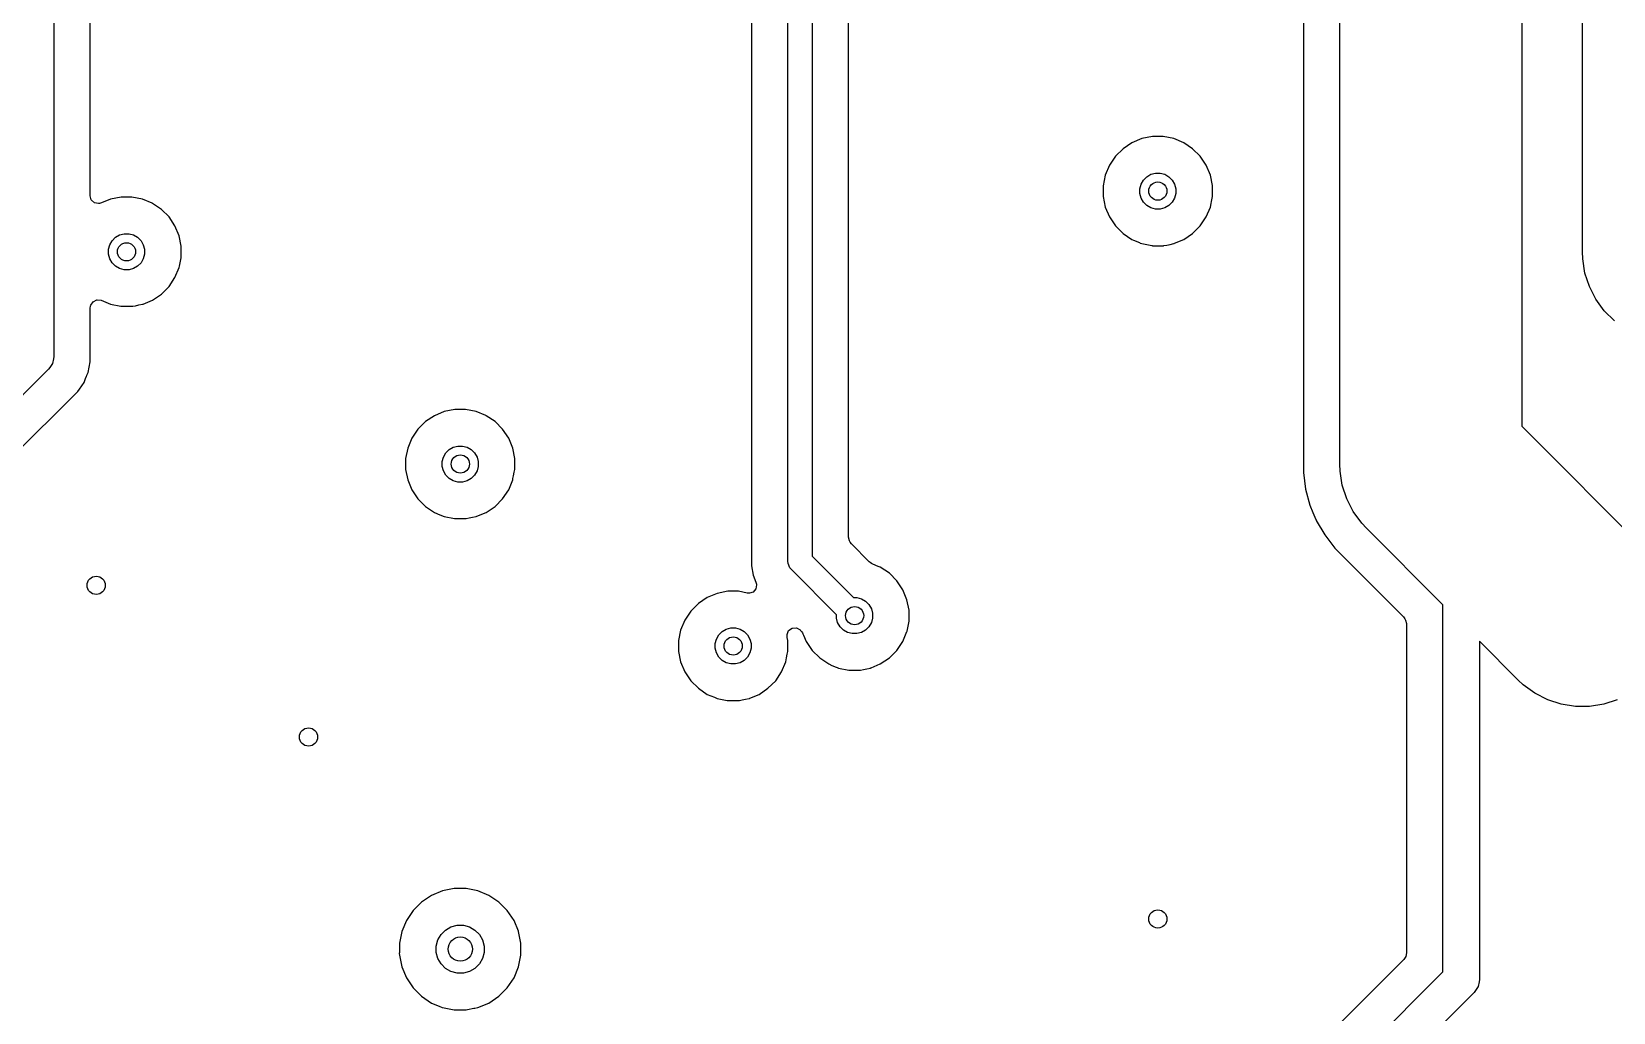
# Model space of a CAD drawing. Header units: inches. Extents: x 1.32 to 5.22, y -7.01 to -1.14.
# Drawn here: x 2.419 to 3.445, y -5.769 to -5.133 of the extents above; entities that cross this region are included whole.
import ezdxf

# ---------------------------------------------------------------- set-up
doc = ezdxf.new("R2010")
doc.units = ezdxf.units.IN
doc.header["$MEASUREMENT"] = 0
doc.layers.add('F.Cu', color=13, linetype='CONTINUOUS', true_color=0xc83434)

msp = doc.modelspace()

# ---------------------------------------------------------------- linework, layer by layer
at = {"layer": 'F.Cu', "linetype": 'CONTINUOUS'}
for p, q in [((3.4252, -5.2756), (3.4252, -4.5127)), ((2.9094, -5.4764), (2.9094, -4.5953)), ((2.9252, -4.5953), (2.9252, -5.4731)), ((2.8858, -4.6046), (2.8858, -5.4795)), ((3.3858, -4.722), (3.3858, -5.3889)), ((3.2677, -5.4134), (3.2677, -4.7465)), ((2.4331, -4.8582), (2.4331, -5.3436)), ((3.2441, -4.8867), (3.2441, -5.4188)), ((2.9488, -5.2327), (2.9488, -4.9055)), ((2.4567, -5.2393), (2.4567, -5.0921)), ((3.1393, -5.2021), (3.1328, -5.2048)), ((3.1461, -5.2008), (3.1393, -5.2021)), ((3.1393, -5.2021), (3.1393, -5.2021)), ((3.1393, -5.2021), (3.1393, -5.2021)), ((3.1531, -5.2008), (3.1461, -5.2008)), ((3.1461, -5.2008), (3.1461, -5.2008)), ((3.1461, -5.2008), (3.1461, -5.2008)), ((3.1599, -5.2021), (3.1531, -5.2008)), ((3.1531, -5.2008), (3.1531, -5.2008)), ((3.1531, -5.2008), (3.1531, -5.2008)), ((3.1664, -5.2048), (3.1599, -5.2021)), ((3.1599, -5.2021), (3.1599, -5.2021)), ((3.1599, -5.2021), (3.1599, -5.2021)), ((3.1221, -5.2136), (3.1182, -5.2194)), ((3.127, -5.2087), (3.1221, -5.2136)), ((3.1221, -5.2136), (3.1221, -5.2136)), ((3.1221, -5.2136), (3.1221, -5.2136)), ((3.1328, -5.2048), (3.127, -5.2087)), ((3.127, -5.2087), (3.127, -5.2087)), ((3.127, -5.2087), (3.127, -5.2087)), ((3.1328, -5.2048), (3.1328, -5.2048)), ((3.1328, -5.2048), (3.1328, -5.2048)), ((3.1722, -5.2087), (3.1664, -5.2048)), ((3.1664, -5.2048), (3.1664, -5.2048)), ((3.1664, -5.2048), (3.1664, -5.2048)), ((3.1664, -5.2048), (3.1664, -5.2048)), ((3.1664, -5.2048), (3.1664, -5.2048)), ((3.1771, -5.2136), (3.1722, -5.2087)), ((3.1722, -5.2087), (3.1722, -5.2087)), ((3.1722, -5.2087), (3.1722, -5.2087)), ((3.181, -5.2194), (3.1771, -5.2136)), ((3.1771, -5.2136), (3.1771, -5.2136)), ((3.1771, -5.2136), (3.1771, -5.2136)), ((3.1182, -5.2194), (3.1155, -5.2259)), ((3.1182, -5.2194), (3.1182, -5.2194)), ((3.1182, -5.2194), (3.1182, -5.2194)), ((3.1451, -5.2253), (3.1481, -5.2245)), ((3.1481, -5.2245), (3.1511, -5.2245)), ((3.1511, -5.2245), (3.1541, -5.2253)), ((3.1837, -5.2259), (3.181, -5.2194)), ((3.181, -5.2194), (3.181, -5.2194)), ((2.9488, -5.4609), (2.9488, -5.2327)), ((3.1155, -5.2259), (3.1142, -5.2327)), ((3.1142, -5.2327), (3.1142, -5.2397)), ((3.1155, -5.2259), (3.1155, -5.2259)), ((3.1155, -5.2259), (3.1155, -5.2259)), ((3.1379, -5.2347), (3.1387, -5.2317)), ((3.1379, -5.2378), (3.1379, -5.2347)), ((3.1387, -5.2317), (3.1402, -5.229)), ((3.1402, -5.229), (3.1424, -5.2269)), ((3.1424, -5.2269), (3.1451, -5.2253)), ((3.1541, -5.2253), (3.1568, -5.2269)), ((3.1568, -5.2269), (3.159, -5.229)), ((3.159, -5.229), (3.1605, -5.2317)), ((3.1605, -5.2317), (3.1613, -5.2347)), ((3.1613, -5.2347), (3.1613, -5.2378)), ((3.185, -5.2326), (3.1837, -5.2259)), ((3.1837, -5.2259), (3.1837, -5.2259)), ((3.1851, -5.2327), (3.185, -5.2326)), ((3.1851, -5.2397), (3.1851, -5.2327)), ((2.4574, -5.2418), (2.4567, -5.2393)), ((2.4575, -5.242), (2.4574, -5.2418)), ((2.4595, -5.2438), (2.4575, -5.242)), ((2.4575, -5.242), (2.4575, -5.242)), ((2.4622, -5.2443), (2.4595, -5.2438)), ((2.4625, -5.2443), (2.4622, -5.2443)), ((2.4628, -5.2443), (2.4625, -5.2443)), ((2.4641, -5.2439), (2.4628, -5.2443)), ((2.47, -5.2415), (2.4641, -5.2439)), ((2.4768, -5.2401), (2.47, -5.2415)), ((2.47, -5.2415), (2.47, -5.2415)), ((2.47, -5.2415), (2.47, -5.2415)), ((2.4838, -5.2401), (2.4768, -5.2401)), ((2.4768, -5.2401), (2.4768, -5.2401)), ((2.4768, -5.2401), (2.4768, -5.2401)), ((2.4907, -5.2415), (2.4838, -5.2401)), ((2.4838, -5.2401), (2.4838, -5.2401)), ((2.4838, -5.2401), (2.4838, -5.2401)), ((2.497, -5.2441), (2.4907, -5.2415)), ((2.4907, -5.2415), (2.4907, -5.2415)), ((2.4907, -5.2415), (2.4907, -5.2415)), ((2.4971, -5.2442), (2.497, -5.2441)), ((2.5029, -5.2481), (2.4971, -5.2442)), ((2.4971, -5.2442), (2.4971, -5.2442)), ((2.4971, -5.2442), (2.4971, -5.2442)), ((2.4971, -5.2442), (2.4971, -5.2442)), ((3.1142, -5.2397), (3.1155, -5.2466)), ((3.1387, -5.2407), (3.1379, -5.2378)), ((3.1402, -5.2434), (3.1387, -5.2407)), ((3.1424, -5.2456), (3.1402, -5.2434)), ((3.159, -5.2434), (3.1568, -5.2456)), ((3.1605, -5.2407), (3.159, -5.2434)), ((3.1613, -5.2378), (3.1605, -5.2407)), ((3.1837, -5.2466), (3.1842, -5.2442)), ((3.1842, -5.2442), (3.1844, -5.2429)), ((3.1844, -5.2429), (3.185, -5.2398)), ((3.185, -5.2398), (3.1851, -5.2397)), ((2.5079, -5.253), (2.5029, -5.2481)), ((2.5029, -5.2481), (2.5029, -5.2481)), ((2.5029, -5.2481), (2.5029, -5.2481)), ((2.5117, -5.2588), (2.5079, -5.253)), ((2.5079, -5.253), (2.5079, -5.253)), ((2.5079, -5.253), (2.5079, -5.253)), ((3.1155, -5.2466), (3.1155, -5.2466)), ((3.1155, -5.2466), (3.1155, -5.2466)), ((3.1155, -5.2466), (3.1182, -5.253)), ((3.1182, -5.253), (3.1182, -5.253)), ((3.1182, -5.253), (3.1182, -5.253)), ((3.1182, -5.253), (3.1221, -5.2588)), ((3.1451, -5.2471), (3.1424, -5.2456)), ((3.1481, -5.2479), (3.1451, -5.2471)), ((3.1511, -5.2479), (3.1481, -5.2479)), ((3.1541, -5.2471), (3.1511, -5.2479)), ((3.1568, -5.2456), (3.1541, -5.2471)), ((3.1771, -5.2588), (3.181, -5.253)), ((3.181, -5.253), (3.1837, -5.2466)), ((2.4731, -5.2662), (2.4758, -5.2647)), ((2.4758, -5.2647), (2.4788, -5.2639)), ((2.4788, -5.2639), (2.4819, -5.2639)), ((2.4819, -5.2639), (2.4848, -5.2647)), ((2.4848, -5.2647), (2.4875, -5.2662)), ((2.5144, -5.2652), (2.5117, -5.2588)), ((2.5117, -5.2588), (2.5117, -5.2588)), ((2.5158, -5.272), (2.5144, -5.2652)), ((2.5144, -5.2652), (2.5144, -5.2652)), ((3.1221, -5.2588), (3.1221, -5.2588)), ((3.1221, -5.2588), (3.1221, -5.2588)), ((3.1221, -5.2588), (3.127, -5.2638)), ((3.127, -5.2638), (3.127, -5.2638)), ((3.127, -5.2638), (3.127, -5.2638)), ((3.127, -5.2638), (3.1328, -5.2676)), ((3.1664, -5.2676), (3.1722, -5.2638)), ((3.1722, -5.2638), (3.1771, -5.2588)), ((2.4686, -5.274), (2.4694, -5.2711)), ((2.4686, -5.2771), (2.4686, -5.274)), ((2.4694, -5.2711), (2.4709, -5.2684)), ((2.4709, -5.2684), (2.4731, -5.2662)), ((2.4875, -5.2662), (2.4897, -5.2684)), ((2.4897, -5.2684), (2.4912, -5.2711)), ((2.4912, -5.2711), (2.492, -5.274)), ((2.492, -5.274), (2.492, -5.2771)), ((2.5158, -5.2721), (2.5158, -5.272)), ((2.5158, -5.2791), (2.5158, -5.2721)), ((2.5158, -5.2721), (2.5158, -5.2721)), ((2.5158, -5.2721), (2.5158, -5.2721)), ((3.1328, -5.2676), (3.1328, -5.2676)), ((3.1328, -5.2676), (3.1339, -5.2681)), ((3.1339, -5.2681), (3.1377, -5.2696)), ((3.1377, -5.2696), (3.1377, -5.2696)), ((3.1377, -5.2696), (3.1382, -5.2699)), ((3.1382, -5.2699), (3.1393, -5.2703)), ((3.1393, -5.2703), (3.1393, -5.2703)), ((3.1393, -5.2703), (3.1393, -5.2703)), ((3.1393, -5.2703), (3.1458, -5.2716)), ((3.1458, -5.2716), (3.1459, -5.2716)), ((3.1459, -5.2716), (3.1461, -5.2717)), ((3.1461, -5.2717), (3.1531, -5.2717)), ((3.1531, -5.2717), (3.1533, -5.2717)), ((3.1533, -5.2717), (3.1536, -5.2716)), ((3.1536, -5.2716), (3.1554, -5.2712)), ((3.1554, -5.2712), (3.1576, -5.2708)), ((3.1554, -5.2712), (3.1554, -5.2712)), ((3.1576, -5.2708), (3.1599, -5.2703)), ((3.1599, -5.2703), (3.1599, -5.2703)), ((3.1599, -5.2703), (3.1599, -5.2703)), ((3.1599, -5.2703), (3.1599, -5.2703)), ((3.1599, -5.2703), (3.1599, -5.2703)), ((3.1599, -5.2703), (3.1601, -5.2703)), ((3.1601, -5.2703), (3.1604, -5.2701)), ((3.1604, -5.2701), (3.1664, -5.2676)), ((3.1604, -5.2701), (3.1604, -5.2701)), ((3.1664, -5.2676), (3.1664, -5.2676)), ((3.1664, -5.2676), (3.1664, -5.2676)), ((3.4254, -5.2802), (3.4252, -5.2756)), ((2.4694, -5.2801), (2.4686, -5.2771)), ((2.4709, -5.2828), (2.4694, -5.2801)), ((2.4731, -5.285), (2.4709, -5.2828)), ((2.4758, -5.2865), (2.4731, -5.285)), ((2.4788, -5.2873), (2.4758, -5.2865)), ((2.4848, -5.2865), (2.4819, -5.2873)), ((2.4875, -5.285), (2.4848, -5.2865)), ((2.4897, -5.2828), (2.4875, -5.285)), ((2.4912, -5.2801), (2.4897, -5.2828)), ((2.492, -5.2771), (2.4912, -5.2801)), ((2.5117, -5.2924), (2.5144, -5.2859)), ((2.5144, -5.2859), (2.5146, -5.2849)), ((2.5146, -5.2849), (2.5157, -5.2795)), ((2.5157, -5.2795), (2.5158, -5.2791)), ((3.4268, -5.2894), (3.4254, -5.2802)), ((2.4819, -5.2873), (2.4788, -5.2873)), ((2.5079, -5.2982), (2.5117, -5.2924)), ((3.4297, -5.2982), (3.4268, -5.2894)), ((2.4586, -5.308), (2.4611, -5.3068)), ((2.4611, -5.3068), (2.4613, -5.3068)), ((2.4613, -5.3068), (2.4638, -5.3071)), ((2.4638, -5.3071), (2.47, -5.3097)), ((2.4911, -5.3095), (2.4971, -5.307)), ((2.4971, -5.307), (2.5029, -5.3031)), ((2.4971, -5.307), (2.4971, -5.307)), ((2.4971, -5.307), (2.4971, -5.307)), ((2.5029, -5.3031), (2.5079, -5.2982)), ((3.4339, -5.3064), (3.4297, -5.2982)), ((3.4393, -5.3139), (3.4339, -5.3064)), ((2.4567, -5.3122), (2.4569, -5.3108)), ((2.4567, -5.3401), (2.4567, -5.3122)), ((2.4569, -5.3108), (2.457, -5.3106)), ((2.457, -5.3106), (2.4571, -5.3103)), ((2.4571, -5.3103), (2.4586, -5.308)), ((2.47, -5.3097), (2.47, -5.3097)), ((2.47, -5.3097), (2.47, -5.3097)), ((2.47, -5.3097), (2.47, -5.3097)), ((2.47, -5.3097), (2.4765, -5.311)), ((2.4765, -5.311), (2.4766, -5.311)), ((2.4766, -5.311), (2.4768, -5.311)), ((2.4768, -5.311), (2.4838, -5.311)), ((2.4838, -5.311), (2.484, -5.311)), ((2.484, -5.311), (2.4843, -5.3109)), ((2.4843, -5.3109), (2.4861, -5.3106)), ((2.4861, -5.3106), (2.4883, -5.3101)), ((2.4861, -5.3106), (2.4861, -5.3106)), ((2.4883, -5.3101), (2.4907, -5.3097)), ((2.4907, -5.3097), (2.4908, -5.3096)), ((2.4907, -5.3097), (2.4907, -5.3097)), ((2.4907, -5.3097), (2.4907, -5.3097)), ((2.4907, -5.3097), (2.4907, -5.3097)), ((2.4907, -5.3097), (2.4907, -5.3097)), ((2.4908, -5.3096), (2.4911, -5.3095)), ((2.4911, -5.3095), (2.4911, -5.3095)), ((3.4459, -5.3205), (3.4393, -5.3139)), ((2.4322, -5.3481), (2.4306, -5.3508)), ((2.433, -5.3451), (2.4322, -5.3481)), ((2.4331, -5.3436), (2.433, -5.3451)), ((2.4554, -5.3539), (2.4567, -5.3471)), ((2.4567, -5.3471), (2.4567, -5.3401)), ((2.4296, -5.3519), (2.3436, -5.438)), ((2.4306, -5.3508), (2.4296, -5.3519)), ((2.4527, -5.3604), (2.4537, -5.3579)), ((2.4537, -5.3579), (2.4544, -5.3563)), ((2.4544, -5.3563), (2.4545, -5.356)), ((2.4544, -5.3563), (2.4544, -5.3563)), ((2.4545, -5.356), (2.4546, -5.3558)), ((2.4546, -5.3558), (2.4554, -5.3539)), ((2.4546, -5.3558), (2.4546, -5.3558)), ((2.4051, -5.4099), (2.4488, -5.3662)), ((2.4488, -5.3662), (2.4498, -5.3647)), ((2.4488, -5.3662), (2.4488, -5.3662)), ((2.4498, -5.3647), (2.4527, -5.3604)), ((2.6934, -5.3779), (2.6865, -5.3793)), ((2.7003, -5.3779), (2.6934, -5.3779)), ((2.6934, -5.3779), (2.6934, -5.3779)), ((2.6934, -5.3779), (2.6934, -5.3779)), ((2.7072, -5.3793), (2.7003, -5.3779)), ((2.7003, -5.3779), (2.7003, -5.3779)), ((2.7003, -5.3779), (2.7003, -5.3779)), ((2.6743, -5.3858), (2.6693, -5.3908)), ((2.6801, -5.382), (2.6743, -5.3858)), ((2.6743, -5.3858), (2.6743, -5.3858)), ((2.6743, -5.3858), (2.6743, -5.3858)), ((2.6865, -5.3793), (2.6801, -5.382)), ((2.6801, -5.382), (2.6801, -5.382)), ((2.6801, -5.382), (2.6801, -5.382)), ((2.6865, -5.3793), (2.6865, -5.3793)), ((2.6865, -5.3793), (2.6865, -5.3793)), ((2.7135, -5.3819), (2.7072, -5.3793)), ((2.7072, -5.3793), (2.7072, -5.3793)), ((2.7072, -5.3793), (2.7072, -5.3793)), ((2.7136, -5.382), (2.7135, -5.3819)), ((2.7195, -5.3858), (2.7136, -5.382)), ((2.7136, -5.382), (2.7136, -5.382)), ((2.7136, -5.382), (2.7136, -5.382)), ((2.7136, -5.382), (2.7136, -5.382)), ((2.7244, -5.3908), (2.7195, -5.3858)), ((2.7195, -5.3858), (2.7195, -5.3858)), ((2.7195, -5.3858), (2.7195, -5.3858)), ((3.3858, -5.3889), (3.467, -5.4701)), ((2.6654, -5.3966), (2.6628, -5.403)), ((2.6693, -5.3908), (2.6654, -5.3966)), ((2.6654, -5.3966), (2.6654, -5.3966)), ((2.6654, -5.3966), (2.6654, -5.3966)), ((2.6693, -5.3908), (2.6693, -5.3908)), ((2.6693, -5.3908), (2.6693, -5.3908)), ((2.7283, -5.3966), (2.7244, -5.3908)), ((2.7244, -5.3908), (2.7244, -5.3908)), ((2.7244, -5.3908), (2.7244, -5.3908)), ((2.7309, -5.403), (2.7283, -5.3966)), ((2.7283, -5.3966), (2.7283, -5.3966)), ((2.6628, -5.403), (2.6614, -5.4099)), ((2.6628, -5.403), (2.6628, -5.403)), ((2.6628, -5.403), (2.6628, -5.403)), ((2.6851, -5.4118), (2.6859, -5.4089)), ((2.6859, -5.4089), (2.6875, -5.4062)), ((2.6875, -5.4062), (2.6897, -5.404)), ((2.6897, -5.404), (2.6923, -5.4025)), ((2.6923, -5.4025), (2.6953, -5.4017)), ((2.6953, -5.4017), (2.6984, -5.4017)), ((2.6984, -5.4017), (2.7014, -5.4025)), ((2.7014, -5.4025), (2.704, -5.404)), ((2.704, -5.404), (2.7062, -5.4062)), ((2.7062, -5.4062), (2.7078, -5.4089)), ((2.7078, -5.4089), (2.7086, -5.4118)), ((2.7323, -5.4098), (2.7309, -5.403)), ((2.7309, -5.403), (2.7309, -5.403)), ((2.6614, -5.4099), (2.6614, -5.4169)), ((2.6614, -5.4169), (2.6628, -5.4237)), ((2.6851, -5.4149), (2.6851, -5.4118)), ((2.6859, -5.4179), (2.6851, -5.4149)), ((2.6875, -5.4206), (2.6859, -5.4179)), ((2.7078, -5.4179), (2.7062, -5.4206)), ((2.7086, -5.4149), (2.7078, -5.4179)), ((2.7086, -5.4118), (2.7086, -5.4149)), ((2.7315, -5.4211), (2.7319, -5.4187)), ((2.7319, -5.4187), (2.7323, -5.4169)), ((2.7319, -5.4187), (2.7319, -5.4187)), ((2.7323, -5.4099), (2.7323, -5.4098)), ((2.7323, -5.4169), (2.7323, -5.4099)), ((2.7323, -5.4099), (2.7323, -5.4099)), ((2.7323, -5.4099), (2.7323, -5.4099)), ((3.2441, -5.4188), (3.2441, -5.4188)), ((3.2441, -5.4188), (3.2455, -5.4296)), ((3.2679, -5.418), (3.2677, -5.4134)), ((3.2693, -5.4272), (3.2679, -5.418)), ((2.6628, -5.4237), (2.6628, -5.4237)), ((2.6628, -5.4237), (2.6628, -5.4237)), ((2.6628, -5.4237), (2.6654, -5.4302)), ((2.6654, -5.4302), (2.6654, -5.4302)), ((2.6654, -5.4302), (2.6654, -5.4302)), ((2.6654, -5.4302), (2.6693, -5.436)), ((2.6897, -5.4228), (2.6875, -5.4206)), ((2.6923, -5.4243), (2.6897, -5.4228)), ((2.6953, -5.4251), (2.6923, -5.4243)), ((2.6984, -5.4251), (2.6953, -5.4251)), ((2.7014, -5.4243), (2.6984, -5.4251)), ((2.704, -5.4228), (2.7014, -5.4243)), ((2.7062, -5.4206), (2.704, -5.4228)), ((2.7244, -5.436), (2.7283, -5.4302)), ((2.7283, -5.4302), (2.7309, -5.4237)), ((2.7309, -5.4237), (2.7311, -5.4227)), ((2.7311, -5.4227), (2.7315, -5.4211)), ((3.2455, -5.4296), (3.2455, -5.4296)), ((3.2455, -5.4296), (3.2483, -5.44)), ((3.2722, -5.436), (3.2693, -5.4272)), ((2.6693, -5.436), (2.6693, -5.436)), ((2.6693, -5.436), (2.6693, -5.436)), ((2.6693, -5.436), (2.6743, -5.4409)), ((2.7195, -5.4409), (2.7244, -5.436)), ((3.2483, -5.44), (3.2483, -5.44)), ((3.2483, -5.44), (3.2503, -5.4448)), ((3.2764, -5.4442), (3.2722, -5.436)), ((2.6743, -5.4409), (2.6743, -5.4409)), ((2.6743, -5.4409), (2.6743, -5.4409)), ((2.6743, -5.4409), (2.6801, -5.4448)), ((2.6801, -5.4448), (2.6801, -5.4448)), ((2.6801, -5.4448), (2.6837, -5.4463)), ((2.6837, -5.4463), (2.6865, -5.4475)), ((2.6865, -5.4475), (2.6865, -5.4475)), ((2.6865, -5.4475), (2.6865, -5.4475)), ((2.6865, -5.4475), (2.6865, -5.4475)), ((2.6865, -5.4475), (2.6931, -5.4488)), ((2.6931, -5.4488), (2.6932, -5.4488)), ((2.6932, -5.4488), (2.6934, -5.4488)), ((2.6934, -5.4488), (2.7003, -5.4488)), ((2.7003, -5.4488), (2.7005, -5.4488)), ((2.7005, -5.4488), (2.7008, -5.4487)), ((2.7008, -5.4487), (2.7026, -5.4484)), ((2.7026, -5.4484), (2.7049, -5.4479)), ((2.7026, -5.4484), (2.7026, -5.4484)), ((2.7049, -5.4479), (2.7072, -5.4475)), ((2.7072, -5.4475), (2.7073, -5.4474)), ((2.7072, -5.4475), (2.7072, -5.4475)), ((2.7072, -5.4475), (2.7072, -5.4475)), ((2.7072, -5.4475), (2.7072, -5.4475)), ((2.7072, -5.4475), (2.7072, -5.4475)), ((2.7073, -5.4474), (2.7076, -5.4473)), ((2.7076, -5.4473), (2.7136, -5.4448)), ((2.7076, -5.4473), (2.7076, -5.4473)), ((2.7136, -5.4448), (2.7195, -5.4409)), ((2.7136, -5.4448), (2.7136, -5.4448)), ((2.7136, -5.4448), (2.7136, -5.4448)), ((3.2503, -5.4448), (3.2509, -5.4463)), ((3.2509, -5.4463), (3.2521, -5.4493)), ((3.2521, -5.4493), (3.2523, -5.4497)), ((3.2523, -5.4497), (3.2523, -5.4497)), ((3.2523, -5.4497), (3.2524, -5.45)), ((3.2524, -5.45), (3.2524, -5.45)), ((3.2524, -5.45), (3.2579, -5.4594)), ((3.2819, -5.4517), (3.2764, -5.4442)), ((2.9494, -5.4632), (2.9488, -5.4609)), ((3.2579, -5.4594), (3.2579, -5.4594)), ((3.2579, -5.4594), (3.2579, -5.4594)), ((3.2579, -5.4594), (3.2645, -5.468)), ((3.285, -5.4551), (3.2819, -5.4517)), ((3.3346, -5.5048), (3.285, -5.4551)), ((2.9499, -5.4641), (2.9494, -5.4632)), ((2.9508, -5.4652), (2.9499, -5.4641)), ((2.9623, -5.4768), (2.9508, -5.4652)), ((3.2645, -5.468), (3.2645, -5.468)), ((3.2645, -5.468), (3.2645, -5.468)), ((3.2645, -5.468), (3.2645, -5.468)), ((3.2645, -5.468), (3.2645, -5.468)), ((3.2645, -5.468), (3.2645, -5.468)), ((3.2645, -5.468), (3.3091, -5.5126)), ((2.8858, -5.4795), (2.8858, -5.4795)), ((2.8858, -5.4795), (2.8858, -5.4795)), ((2.8858, -5.4795), (2.887, -5.4856)), ((2.9096, -5.4779), (2.9094, -5.4764)), ((2.9108, -5.4808), (2.9096, -5.4779)), ((2.9118, -5.4819), (2.9108, -5.4808)), ((2.9252, -5.4731), (2.9522, -5.5001)), ((2.963, -5.4774), (2.9623, -5.4768)), ((2.9638, -5.4779), (2.963, -5.4774)), ((2.9647, -5.4784), (2.9638, -5.4779)), ((2.9681, -5.4798), (2.9647, -5.4784)), ((2.9695, -5.4804), (2.9681, -5.4798)), ((2.9754, -5.4843), (2.9695, -5.4804)), ((2.9695, -5.4804), (2.9695, -5.4804)), ((2.887, -5.4856), (2.887, -5.4856)), ((2.887, -5.4856), (2.8888, -5.49)), ((2.8892, -5.4918), (2.8887, -5.4945)), ((2.8888, -5.49), (2.8892, -5.4913)), ((2.8892, -5.4913), (2.8892, -5.4918)), ((2.941, -5.5112), (2.9118, -5.4819)), ((2.9803, -5.4892), (2.9754, -5.4843)), ((2.9842, -5.495), (2.9803, -5.4892)), ((2.9803, -5.4892), (2.9803, -5.4892)), ((2.9803, -5.4892), (2.9803, -5.4892)), ((2.8572, -5.5001), (2.8514, -5.504)), ((2.8637, -5.4974), (2.8572, -5.5001)), ((2.8572, -5.5001), (2.8572, -5.5001)), ((2.8572, -5.5001), (2.8572, -5.5001)), ((2.8705, -5.496), (2.8637, -5.4974)), ((2.8637, -5.4974), (2.8637, -5.4974)), ((2.8637, -5.4974), (2.8637, -5.4974)), ((2.8775, -5.496), (2.8705, -5.496)), ((2.8705, -5.496), (2.8705, -5.496)), ((2.8705, -5.496), (2.8705, -5.496)), ((2.8831, -5.4972), (2.8775, -5.496)), ((2.8775, -5.496), (2.8775, -5.496)), ((2.8775, -5.496), (2.8775, -5.496)), ((2.8842, -5.4972), (2.8831, -5.4972)), ((2.8845, -5.4972), (2.8842, -5.4972)), ((2.8869, -5.4966), (2.8845, -5.4972)), ((2.8887, -5.4945), (2.8869, -5.4966)), ((2.9522, -5.5001), (2.9543, -5.5001)), ((2.9543, -5.5001), (2.9573, -5.5009)), ((2.9573, -5.5009), (2.9599, -5.5024)), ((2.9868, -5.5015), (2.9842, -5.495)), ((2.9842, -5.495), (2.9842, -5.495)), ((2.9882, -5.5082), (2.9868, -5.5015)), ((2.9868, -5.5015), (2.9868, -5.5015)), ((2.8465, -5.5089), (2.8426, -5.5147)), ((2.8514, -5.504), (2.8465, -5.5089)), ((2.8465, -5.5089), (2.8465, -5.5089)), ((2.8465, -5.5089), (2.8465, -5.5089)), ((2.8514, -5.504), (2.8514, -5.504)), ((2.8514, -5.504), (2.8514, -5.504)), ((2.941, -5.5134), (2.941, -5.5112)), ((2.9599, -5.5024), (2.9621, -5.5046)), ((2.9621, -5.5046), (2.9637, -5.5073)), ((2.9637, -5.5073), (2.9645, -5.5103)), ((2.9645, -5.5103), (2.9645, -5.5134)), ((2.9882, -5.5083), (2.9882, -5.5082)), ((2.9882, -5.5153), (2.9882, -5.5083)), ((3.3346, -5.7431), (3.3346, -5.5048)), ((2.8399, -5.5212), (2.8386, -5.528)), ((2.8426, -5.5147), (2.8399, -5.5212)), ((2.8399, -5.5212), (2.8399, -5.5212)), ((2.8399, -5.5212), (2.8399, -5.5212)), ((2.8426, -5.5147), (2.8426, -5.5147)), ((2.8426, -5.5147), (2.8426, -5.5147)), ((2.8646, -5.5243), (2.8668, -5.5221)), ((2.8668, -5.5221), (2.8695, -5.5206)), ((2.8695, -5.5206), (2.8725, -5.5198)), ((2.8725, -5.5198), (2.8756, -5.5198)), ((2.8756, -5.5198), (2.8785, -5.5206)), ((2.8785, -5.5206), (2.8812, -5.5221)), ((2.8812, -5.5221), (2.8834, -5.5243)), ((2.909, -5.524), (2.91, -5.5215)), ((2.91, -5.5215), (2.9122, -5.5199)), ((2.9122, -5.5199), (2.915, -5.5197)), ((2.915, -5.5197), (2.9151, -5.5197)), ((2.9151, -5.5197), (2.9174, -5.521)), ((2.9174, -5.521), (2.9177, -5.5214)), ((2.9177, -5.5214), (2.9183, -5.5221)), ((2.9183, -5.5221), (2.9189, -5.5229)), ((2.9418, -5.5163), (2.941, -5.5134)), ((2.9434, -5.519), (2.9418, -5.5163)), ((2.9456, -5.5212), (2.9434, -5.519)), ((2.9482, -5.5227), (2.9456, -5.5212)), ((2.9599, -5.5212), (2.9573, -5.5227)), ((2.9621, -5.519), (2.9599, -5.5212)), ((2.9637, -5.5163), (2.9621, -5.519)), ((2.9645, -5.5134), (2.9637, -5.5163)), ((2.9842, -5.5286), (2.9868, -5.5222)), ((2.9868, -5.5222), (2.9869, -5.5218)), ((2.9869, -5.5218), (2.9882, -5.5154)), ((2.9882, -5.5154), (2.9882, -5.5153)), ((3.3091, -5.5126), (3.3099, -5.5138)), ((3.3099, -5.5138), (3.3104, -5.5147)), ((3.3104, -5.5147), (3.311, -5.517)), ((3.311, -5.517), (3.311, -5.7306)), ((2.8386, -5.528), (2.8386, -5.535)), ((2.8623, -5.53), (2.8631, -5.527)), ((2.8623, -5.533), (2.8623, -5.53)), ((2.8631, -5.527), (2.8646, -5.5243)), ((2.8834, -5.5243), (2.8849, -5.527)), ((2.8849, -5.527), (2.8857, -5.53)), ((2.8857, -5.53), (2.8857, -5.533)), ((2.909, -5.5245), (2.909, -5.524)), ((2.909, -5.5259), (2.909, -5.5245)), ((2.9095, -5.528), (2.909, -5.5259)), ((2.9095, -5.535), (2.9095, -5.528)), ((2.9095, -5.528), (2.9095, -5.528)), ((2.9189, -5.5229), (2.9193, -5.5237)), ((2.9193, -5.5237), (2.9196, -5.5245)), ((2.9196, -5.5245), (2.9213, -5.5286)), ((2.9213, -5.5286), (2.9213, -5.5286)), ((2.9213, -5.5286), (2.9252, -5.5344)), ((2.9512, -5.5235), (2.9482, -5.5227)), ((2.9543, -5.5235), (2.9512, -5.5235)), ((2.9573, -5.5227), (2.9543, -5.5235)), ((2.9803, -5.5344), (2.9842, -5.5286)), ((3.3834, -5.5536), (3.3583, -5.5284)), ((3.3583, -5.5284), (3.3583, -5.748)), ((2.8386, -5.535), (2.8399, -5.5418)), ((2.8399, -5.5418), (2.8399, -5.5418)), ((2.8399, -5.5418), (2.8399, -5.5418)), ((2.8399, -5.5418), (2.8426, -5.5483)), ((2.8631, -5.536), (2.8623, -5.533)), ((2.8646, -5.5387), (2.8631, -5.536)), ((2.8668, -5.5409), (2.8646, -5.5387)), ((2.8695, -5.5424), (2.8668, -5.5409)), ((2.8725, -5.5432), (2.8695, -5.5424)), ((2.8756, -5.5432), (2.8725, -5.5432)), ((2.8785, -5.5424), (2.8756, -5.5432)), ((2.8812, -5.5409), (2.8785, -5.5424)), ((2.8834, -5.5387), (2.8812, -5.5409)), ((2.8849, -5.536), (2.8834, -5.5387)), ((2.8857, -5.533), (2.8849, -5.536)), ((2.9054, -5.5483), (2.9081, -5.5418)), ((2.9081, -5.5418), (2.9086, -5.5393)), ((2.9086, -5.5393), (2.9091, -5.5368)), ((2.9091, -5.5368), (2.9095, -5.5351)), ((2.9095, -5.5351), (2.9095, -5.535)), ((2.9252, -5.5344), (2.9302, -5.5393)), ((2.9302, -5.5393), (2.9302, -5.5393)), ((2.9302, -5.5393), (2.9302, -5.5393)), ((2.9302, -5.5393), (2.936, -5.5432)), ((2.936, -5.5432), (2.936, -5.5432)), ((2.936, -5.5432), (2.9381, -5.5441)), ((2.9635, -5.5457), (2.9695, -5.5432)), ((2.9695, -5.5432), (2.9754, -5.5393)), ((2.9695, -5.5432), (2.9695, -5.5432)), ((2.9695, -5.5432), (2.9695, -5.5432)), ((2.9754, -5.5393), (2.9803, -5.5344)), ((2.8426, -5.5483), (2.8426, -5.5483)), ((2.8426, -5.5483), (2.8426, -5.5483)), ((2.8426, -5.5483), (2.8465, -5.5541)), ((2.9016, -5.5541), (2.9054, -5.5483)), ((2.9381, -5.5441), (2.9408, -5.5452)), ((2.9408, -5.5452), (2.9408, -5.5452)), ((2.9408, -5.5452), (2.9414, -5.5455)), ((2.9414, -5.5455), (2.9424, -5.5459)), ((2.9424, -5.5459), (2.9424, -5.5459)), ((2.9424, -5.5459), (2.9424, -5.5459)), ((2.9424, -5.5459), (2.949, -5.5472)), ((2.949, -5.5472), (2.9491, -5.5472)), ((2.9491, -5.5472), (2.9493, -5.5473)), ((2.9493, -5.5473), (2.9562, -5.5473)), ((2.9562, -5.5473), (2.9564, -5.5473)), ((2.9564, -5.5473), (2.9567, -5.5472)), ((2.9567, -5.5472), (2.9585, -5.5468)), ((2.9585, -5.5468), (2.9608, -5.5464)), ((2.9585, -5.5468), (2.9585, -5.5468)), ((2.9608, -5.5464), (2.9631, -5.5459)), ((2.9631, -5.5459), (2.9632, -5.5458)), ((2.9631, -5.5459), (2.9631, -5.5459)), ((2.9631, -5.5459), (2.9631, -5.5459)), ((2.9631, -5.5459), (2.9631, -5.5459)), ((2.9631, -5.5459), (2.9631, -5.5459)), ((2.9632, -5.5458), (2.9635, -5.5457)), ((2.9635, -5.5457), (2.9635, -5.5457)), ((2.8465, -5.5541), (2.8465, -5.5541)), ((2.8465, -5.5541), (2.8465, -5.5541)), ((2.8465, -5.5541), (2.8514, -5.559)), ((2.8514, -5.559), (2.8514, -5.559)), ((2.8514, -5.559), (2.8514, -5.559)), ((2.8514, -5.559), (2.8572, -5.5629)), ((2.8572, -5.5629), (2.8572, -5.5629)), ((2.8572, -5.5629), (2.8618, -5.5648)), ((2.8848, -5.5654), (2.8908, -5.5629)), ((2.8908, -5.5629), (2.8966, -5.559)), ((2.8908, -5.5629), (2.8908, -5.5629)), ((2.8908, -5.5629), (2.8908, -5.5629)), ((2.8966, -5.559), (2.9016, -5.5541)), ((3.3868, -5.5567), (3.3834, -5.5536)), ((3.3943, -5.5622), (3.3868, -5.5567)), ((3.4026, -5.5664), (3.3943, -5.5622)), ((2.8618, -5.5648), (2.8637, -5.5656)), ((2.8637, -5.5656), (2.8637, -5.5656)), ((2.8637, -5.5656), (2.8637, -5.5656)), ((2.8637, -5.5656), (2.8637, -5.5656)), ((2.8637, -5.5656), (2.8702, -5.5669)), ((2.8702, -5.5669), (2.8703, -5.5669)), ((2.8703, -5.5669), (2.8705, -5.5669)), ((2.8705, -5.5669), (2.8775, -5.5669)), ((2.8775, -5.5669), (2.8777, -5.5669)), ((2.8777, -5.5669), (2.878, -5.5669)), ((2.878, -5.5669), (2.8798, -5.5665)), ((2.8798, -5.5665), (2.882, -5.566)), ((2.8798, -5.5665), (2.8798, -5.5665)), ((2.882, -5.566), (2.8844, -5.5656)), ((2.8844, -5.5656), (2.8845, -5.5655)), ((2.8844, -5.5656), (2.8844, -5.5656)), ((2.8844, -5.5656), (2.8844, -5.5656)), ((2.8844, -5.5656), (2.8844, -5.5656)), ((2.8844, -5.5656), (2.8844, -5.5656)), ((2.8845, -5.5655), (2.8848, -5.5654)), ((2.8848, -5.5654), (2.8848, -5.5654)), ((3.4114, -5.5692), (3.4026, -5.5664)), ((3.4206, -5.5707), (3.4114, -5.5692)), ((3.4298, -5.5707), (3.4206, -5.5707)), ((3.439, -5.5692), (3.4298, -5.5707)), ((3.4478, -5.5664), (3.439, -5.5692)), ((2.6782, -5.6934), (2.6717, -5.6978)), ((2.6854, -5.6905), (2.6782, -5.6934)), ((2.6782, -5.6934), (2.6782, -5.6934)), ((2.6782, -5.6934), (2.6782, -5.6934)), ((2.693, -5.689), (2.6854, -5.6905)), ((2.6854, -5.6905), (2.6854, -5.6905)), ((2.6854, -5.6905), (2.6854, -5.6905)), ((2.6854, -5.6905), (2.6854, -5.6905)), ((2.6854, -5.6905), (2.6854, -5.6905)), ((2.7007, -5.689), (2.693, -5.689)), ((2.693, -5.689), (2.693, -5.689)), ((2.693, -5.689), (2.693, -5.689)), ((2.7083, -5.6905), (2.7007, -5.689)), ((2.7007, -5.689), (2.7007, -5.689)), ((2.7007, -5.689), (2.7007, -5.689)), ((2.7155, -5.6934), (2.7083, -5.6905)), ((2.7083, -5.6905), (2.7083, -5.6905)), ((2.7083, -5.6905), (2.7083, -5.6905)), ((2.7083, -5.6905), (2.7083, -5.6905)), ((2.7083, -5.6905), (2.7083, -5.6905)), ((2.7083, -5.6905), (2.7083, -5.6905)), ((2.722, -5.6978), (2.7155, -5.6934)), ((2.7155, -5.6934), (2.7155, -5.6934)), ((2.7155, -5.6934), (2.7155, -5.6934)), ((2.7155, -5.6934), (2.7155, -5.6934)), ((2.7155, -5.6934), (2.7155, -5.6934)), ((2.6663, -5.7032), (2.6619, -5.7097)), ((2.6717, -5.6978), (2.6663, -5.7032)), ((2.6663, -5.7032), (2.6663, -5.7032)), ((2.6663, -5.7032), (2.6663, -5.7032)), ((2.6717, -5.6978), (2.6717, -5.6978)), ((2.6717, -5.6978), (2.6717, -5.6978)), ((2.7274, -5.7032), (2.722, -5.6978)), ((2.722, -5.6978), (2.722, -5.6978)), ((2.722, -5.6978), (2.722, -5.6978)), ((2.7318, -5.7097), (2.7274, -5.7032)), ((2.7274, -5.7032), (2.7274, -5.7032)), ((2.7274, -5.7032), (2.7274, -5.7032)), ((2.659, -5.7169), (2.6575, -5.7245)), ((2.6619, -5.7097), (2.659, -5.7169)), ((2.659, -5.7169), (2.659, -5.7169)), ((2.6619, -5.7097), (2.6619, -5.7097)), ((2.6619, -5.7097), (2.6619, -5.7097)), ((2.6844, -5.7188), (2.6873, -5.7159)), ((2.6873, -5.7159), (2.6908, -5.7138)), ((2.6908, -5.7138), (2.6948, -5.7127)), ((2.6948, -5.7127), (2.6989, -5.7127)), ((2.6989, -5.7127), (2.7029, -5.7138)), ((2.7029, -5.7138), (2.7064, -5.7159)), ((2.7064, -5.7159), (2.7093, -5.7188)), ((2.7346, -5.7166), (2.7318, -5.7097)), ((2.7318, -5.7097), (2.7318, -5.7097)), ((2.7347, -5.7168), (2.7346, -5.7166)), ((2.7347, -5.7169), (2.7347, -5.7168)), ((2.7347, -5.7168), (2.7347, -5.7168)), ((2.7362, -5.7245), (2.7347, -5.7169)), ((2.6575, -5.7245), (2.6575, -5.7305)), ((2.6812, -5.7263), (2.6823, -5.7223)), ((2.6812, -5.7304), (2.6812, -5.7263)), ((2.6823, -5.7223), (2.6844, -5.7188)), ((2.7093, -5.7188), (2.7114, -5.7223)), ((2.7114, -5.7223), (2.7125, -5.7263)), ((2.7125, -5.7263), (2.7125, -5.7304)), ((2.7362, -5.7322), (2.7362, -5.7245)), ((2.7362, -5.7245), (2.7362, -5.7245)), ((2.7362, -5.7245), (2.7362, -5.7245)), ((2.6575, -5.7305), (2.6573, -5.7312)), ((2.6573, -5.7312), (2.659, -5.7398)), ((2.6823, -5.7344), (2.6812, -5.7304)), ((2.6844, -5.7379), (2.6823, -5.7344)), ((2.6873, -5.7408), (2.6844, -5.7379)), ((2.7093, -5.7379), (2.7064, -5.7408)), ((2.7114, -5.7344), (2.7093, -5.7379)), ((2.7125, -5.7304), (2.7114, -5.7344)), ((2.7347, -5.7398), (2.7362, -5.7322)), ((3.3093, -5.7351), (3.255, -5.7894)), ((3.3105, -5.733), (3.3093, -5.7351)), ((3.3108, -5.732), (3.3105, -5.733)), ((3.311, -5.7306), (3.3108, -5.732)), ((2.659, -5.7398), (2.659, -5.7398)), ((2.659, -5.7398), (2.659, -5.7398)), ((2.659, -5.7398), (2.659, -5.7398)), ((2.659, -5.7398), (2.659, -5.7398)), ((2.659, -5.7398), (2.659, -5.7398)), ((2.659, -5.7398), (2.6619, -5.747)), ((2.6619, -5.747), (2.6619, -5.747)), ((2.6619, -5.747), (2.6619, -5.747)), ((2.6619, -5.747), (2.6663, -5.7535)), ((2.6908, -5.7429), (2.6873, -5.7408)), ((2.6948, -5.744), (2.6908, -5.7429)), ((2.6989, -5.744), (2.6948, -5.744)), ((2.7029, -5.7429), (2.6989, -5.744)), ((2.7064, -5.7408), (2.7029, -5.7429)), ((2.7274, -5.7535), (2.7318, -5.747)), ((2.7318, -5.747), (2.7347, -5.7398)), ((3.2628, -5.815), (3.3346, -5.7431)), ((3.3583, -5.748), (3.3582, -5.7496)), ((2.6663, -5.7535), (2.6663, -5.7535)), ((2.6663, -5.7535), (2.6663, -5.7535)), ((2.6663, -5.7535), (2.6717, -5.7589)), ((2.722, -5.7589), (2.7274, -5.7535)), ((3.3548, -5.7564), (3.2761, -5.8351)), ((3.3558, -5.7552), (3.3548, -5.7564)), ((3.3574, -5.7526), (3.3558, -5.7552)), ((3.3582, -5.7496), (3.3574, -5.7526)), ((2.6717, -5.7589), (2.6717, -5.7589)), ((2.6717, -5.7589), (2.6717, -5.7589)), ((2.6717, -5.7589), (2.6782, -5.7633)), ((2.6782, -5.7633), (2.6782, -5.7633)), ((2.6782, -5.7633), (2.6832, -5.7653)), ((2.6832, -5.7653), (2.6851, -5.7661)), ((2.6851, -5.7661), (2.6853, -5.7662)), ((2.6853, -5.7662), (2.693, -5.7677)), ((2.693, -5.7677), (2.7007, -5.7677)), ((2.7007, -5.7677), (2.7016, -5.7676)), ((2.7007, -5.7677), (2.7007, -5.7677)), ((2.7016, -5.7676), (2.7058, -5.7667)), ((2.7058, -5.7667), (2.7064, -5.7666)), ((2.7058, -5.7667), (2.7058, -5.7667)), ((2.7064, -5.7666), (2.7083, -5.7662)), ((2.7083, -5.7662), (2.7155, -5.7633)), ((2.7155, -5.7633), (2.722, -5.7589))]:
    msp.add_line(p, q, dxfattribs=at)
at = {"layer": 'F.Cu'}
for centre, radius in [((3.1496, -5.2362), 0.00591), ((2.4803, -5.2756), 0.00591), ((2.6969, -5.4134), 0.00591), ((2.4606, -5.4921), 0.00591), ((2.9528, -5.5118), 0.00591), ((2.874, -5.5315), 0.00591), ((2.5984, -5.5906), 0.00591), ((3.1496, -5.7087), 0.00591), ((2.6969, -5.7283), 0.00787)]:
    msp.add_circle(centre, radius, dxfattribs=at)

doc.saveas('drawing.dxf')
